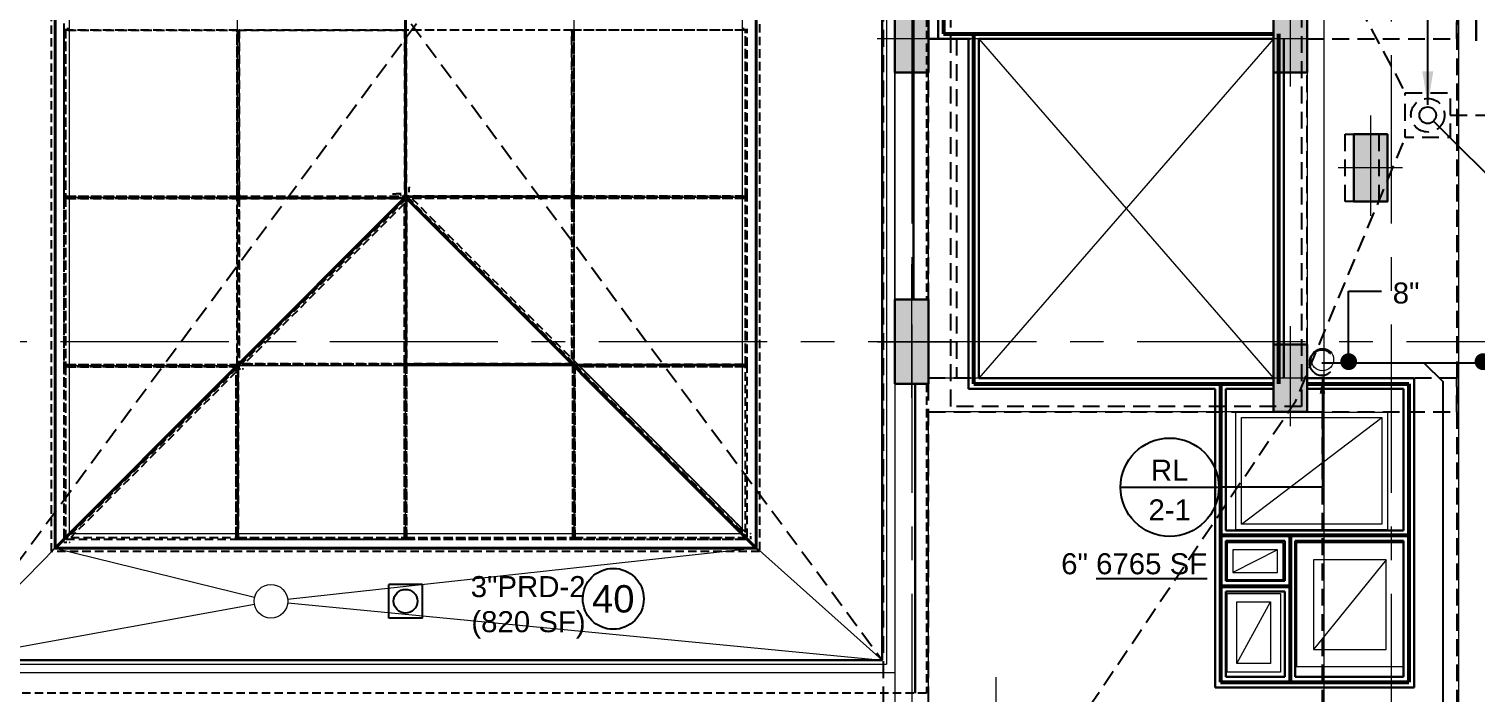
# Model space of a CAD drawing. Header units: inches. Extents: x -26575 to -19632, y -3216 to 2257.
# Drawn here: x -22456 to -21940, y 542 to 779 of the extents above; entities that cross this region are included whole.
import ezdxf
from ezdxf.enums import TextEntityAlignment as Align

# ---------------------------------------------------------------- set-up
doc = ezdxf.new("R2010")
doc.units = ezdxf.units.IN
doc.header["$LTSCALE"] = 48
doc.header["$MEASUREMENT"] = 0
doc.linetypes.add('A114$0$CENTER', pattern=[2, 1.25, -0.25, 0.25, -0.25])
doc.linetypes.add('NB_15th_PH Roof_plan$0$HIDDEN2', pattern=[0.1875, 0.125, -0.0625])
for name, color, linetype in [('A114$0$A-ANNO-PATT-13-14', 8, 'Continuous'), ('A114$0$A-ANNO-PATT-14', 8, 'Continuous'), ('A114$0$A-COLS-COL14', 8, 'Continuous'), ('A114$0$A-COLS-COLS13-14', 8, 'Continuous'), ('A114$0$A-FLOR-OPN-TO-BELOW', 8, 'Continuous'), ('A114$0$A-FLOR-SLAB', 8, 'Continuous'), ('A114$0$A-GRID-GRDP0-15', 8, 'Continuous'), ('A114$0$A-HVAC-RDFF', 8, 'Continuous'), ('A114$0$A-ROOF-CRTS', 8, 'Continuous'), ('A114$0$A-Roof-leader', 8, 'Continuous'), ('A114$0$A-ROOF-RFDR', 8, 'Continuous'), ('A114$0$A-ROOF-SKYL', 8, 'Continuous'), ('A114$0$A-WALL-FIRE', 8, 'Continuous'), ('A114$0$A-WALL-FULL-INTR', 8, 'Continuous'), ('A114$0$S-BEAM', 8, 'Continuous'), ('A114$0$S-STRUCT-ABOVE', 8, 'Continuous'), ('F-Prot-Pipe', 13, 'Continuous'), ('NB_15th_PH Roof_plan$0$STCBEAMS', 1, 'NB_15th_PH Roof_plan$0$HIDDEN2'), ('NB_15th_PH Roof_plan$0$STCCOLS2', 1, 'NB_15th_PH Roof_plan$0$HIDDEN2'), ('NB_15th_PH Roof_plan$0$STFIN1', 1, 'NB_15th_PH Roof_plan$0$HIDDEN2'), ('NB_15th_PH Roof_plan$0$STFLOPNGS', 1, 'NB_15th_PH Roof_plan$0$HIDDEN2'), ('NB_15th_PH Roof_plan$0$STPTREINF', 1, 'NB_15th_PH Roof_plan$0$HIDDEN2'), ('NB_15th_PH Roof_plan$0$STRFDRAIN', 1, 'NB_15th_PH Roof_plan$0$HIDDEN2'), ('NB_15th_PH Roof_plan$0$STSLABEDGE', 1, 'NB_15th_PH Roof_plan$0$HIDDEN2'), ('P-Anno', 6, 'Continuous'), ('P-Anno @ 96', 6, 'Continuous'), ('P-Anno-Text @ 96', 6, 'Continuous'), ('P-Pipe-Ftng', 122, 'Continuous'), ('P-Strm-Pipe', 13, 'Continuous'), ('P-Text', 6, 'Continuous'), ('XREF', 7, 'Continuous')]:
    doc.layers.add(name, color=color, linetype=linetype)
doc.styles.add('MAMEP ANNO', font='arial.ttf', dxfattribs={"height": 0.078125})
doc.styles.get("Standard").update_dxf_attribs({"font": 'simplex.shx'})
doc.dimstyles.new('STANDARD$7', dxfattribs={"dimtxt": 0.18, "dimasz": 0.125, "dimexe": 0.18, "dimexo": 0.06, "dimgap": 0.09, "dimtad": 0, "dimtih": 1, "dimtoh": 1, "dimdec": 4, "dimzin": 0, "dimdsep": 46, "dimtxsty": 'Standard', "dimcen": 0.09, "dimadec": 0, "dimazin": 0, "dimtfac": 1, "dimtdec": 4, "dimtofl": 0, "dimtmove": 0, "dimatfit": 3, "dimfxl": 1, "dimtolj": 1, "dimtzin": 0, "dimarcsym": 0})

# ---------------------------------------------------------------- blocks, each defined once
blk = doc.blocks.new('A114')
at = {"layer": 'A114$0$A-ANNO-PATT-13-14', "lineweight": 30, "extrusion": (0, 0, -1)}
for points in [[(21983.38, 717.1), (21971.38, 717.1), (21983.38, 741.1), (21971.38, 741.1)], [(22147.02, 682.15), (22135.02, 682.15), (22147.02, 652.15), (22135.02, 652.15)]]:
    blk.add_solid(points, dxfattribs=at)
at = {"layer": 'A114$0$A-ANNO-PATT-14', "lineweight": 30}
for points in [[(-22147.02, 787.1), (-22135.02, 787.1), (-22147.02, 763.1), (-22135.02, 763.1)], [(-22012.03, 787.1), (-22000.03, 787.1), (-22012.03, 763.1), (-22000.03, 763.1)], [(-22012.03, 666.09), (-22000.03, 666.09), (-22012.03, 642.09), (-22000.03, 642.09)]]:
    blk.add_solid(points, dxfattribs=at)
at = {"layer": 'A114$0$A-COLS-COL14', "lineweight": 13}
for p, q in [((-22141.02, 793.73), (-22141.02, 758.06)), ((-22006.03, 793.73), (-22006.03, 758.06)), ((-22130.32, 775.1), (-22153.28, 775.1)), ((-21994.58, 775.1), (-22017.54, 775.1)), ((-22006.03, 672.72), (-22006.03, 637.05)), ((-21994.58, 654.09), (-22017.54, 654.09))]:
    blk.add_line(p, q, dxfattribs=at)
at = {"layer": 'A114$0$A-COLS-COL14', "lineweight": 30}
for points in [[(-22147.02, 763.1), (-22135.02, 763.1), (-22135.02, 787.1), (-22147.02, 787.1)], [(-22012.03, 763.1), (-22000.03, 763.1), (-22000.03, 787.1), (-22012.03, 787.1)], [(-22012.03, 666.09), (-22000.03, 666.09), (-22000.03, 642.09), (-22012.03, 642.09)]]:
    blk.add_3dface(points, dxfattribs=at)
at = {"layer": 'A114$0$A-COLS-COLS13-14', "lineweight": 13}
for p, q in [((-21977.38, 747.73), (-21977.38, 712.05)), ((-21965.97, 729.09), (-21988.92, 729.09))]:
    blk.add_line(p, q, dxfattribs=at)
at = {"layer": 'A114$0$A-COLS-COLS13-14', "lineweight": 0}
for p, q in [((-22141.02, 647.13), (-22141.02, 694.72)), ((-22153.19, 667.15), (-22125.32, 667.15)), ((-22152.44, 667.15), (-22124.57, 667.15))]:
    blk.add_line(p, q, dxfattribs=at)
at = {"layer": 'A114$0$A-COLS-COLS13-14', "lineweight": 30}
for points in [[(-21983.38, 741.1), (-21971.38, 741.1), (-21971.38, 717.1), (-21983.38, 717.1)], [(-22147.02, 652.15), (-22135.02, 652.15), (-22135.02, 682.15), (-22147.02, 682.15)]]:
    blk.add_3dface(points, dxfattribs=at)
at = {"layer": 'A114$0$A-FLOR-OPN-TO-BELOW', "lineweight": 0}
for p, q in [((-22012.03, 775.09), (-22117.04, 654.09)), ((-22117.03, 775.09), (-22012.03, 654.09))]:
    blk.add_line(p, q, dxfattribs=at)
at = {"layer": 'A114$0$A-FLOR-SLAB', "lineweight": 0}
for points in [[(-22117.03, 775.09), (-22012.03, 775.09), (-22012.03, 654.09), (-22117.03, 654.09)], [(-21971.39, 600.07), (-22025.39, 600.07), (-22025.39, 642.07), (-21971.39, 642.07)], [(-22008.52, 595.41), (-22028.52, 595.41), (-22028.52, 582.41), (-22008.52, 582.41)], [(-21965.77, 595.41), (-22003.77, 595.41), (-22003.77, 551.41), (-21965.77, 551.41)], [(-21965.77, 595.41), (-22003.77, 595.41), (-22003.77, 551.41), (-21965.77, 551.41)], [(-22028.52, 577.41), (-22009.52, 577.41), (-22009.52, 549.41), (-22028.52, 549.41)]]:
    blk.add_3dface(points, dxfattribs=at)
at = {"layer": 'A114$0$A-GRID-GRDP0-15', "linetype": 'A114$0$CENTER', "lineweight": 0}
for p, q in [((-22141.02, 2113.24), (-22141.02, -676.9)), ((-21970.01, 2113.24), (-21970.01, 382.21)), ((-23884.56, 667.16), (-20368.73, 667.16))]:
    blk.add_line(p, q, dxfattribs=at)
at = {"layer": 'A114$0$A-HVAC-RDFF', "lineweight": 0}
for p, q in [((-22023.39, 602.07), (-21973.39, 640.07)), ((-22010.52, 592.91), (-22026.52, 584.91)), ((-21971.77, 589.41), (-21997.77, 557.41)), ((-22025.02, 552.41), (-22013.02, 574.41))]:
    blk.add_line(p, q, dxfattribs=at)
at = {"layer": 'A114$0$A-HVAC-RDFF', "lineweight": 13}
for points in [[(-21973.39, 602.07), (-22023.39, 602.07), (-22023.39, 640.07), (-21973.39, 640.07)], [(-22010.52, 592.91), (-22026.52, 592.91), (-22026.52, 584.91), (-22010.52, 584.91)], [(-21971.77, 589.41), (-21997.77, 589.41), (-21997.77, 557.41), (-21971.77, 557.41)], [(-22025.02, 574.41), (-22013.02, 574.41), (-22013.02, 552.41), (-22025.02, 552.41)]]:
    blk.add_3dface(points, dxfattribs=at)
at = {"layer": 'A114$0$A-ROOF-CRTS', "lineweight": 0}
for p, q in [((-22485.51, 553.67), (-22446.52, 593.56)), ((-22446.52, 593.6), (-22375.35, 576.07)), ((-22196.52, 593.6), (-22363.56, 575.29)), ((-22196.52, 593.82), (-22151.52, 553.67)), ((-22485.51, 553.67), (-22375.43, 573.57)), ((-22363.55, 574.06), (-22151.52, 553.67))]:
    blk.add_line(p, q, dxfattribs=at)
at = {"layer": 'A114$0$A-Roof-leader', "lineweight": 13}
blk.add_circle((-21994.55, 660.77), 4, dxfattribs=at)
at = {"layer": 'A114$0$A-ROOF-RFDR', "lineweight": 13}
blk.add_circle((-22369.52, 574.64, 352.97), 6, dxfattribs=at)
at = {"layer": 'A114$0$A-ROOF-SKYL', "lineweight": 40}
for p, q in [((-22446.52, 963.6), (-22446.52, 593.56)), ((-22196.52, 963.6), (-22196.52, 593.82)), ((-22321.52, 838.6), (-22321.52, 718.6)), ((-22446.52, 593.6), (-22321.52, 718.6)), ((-22196.52, 593.6), (-22321.52, 718.6)), ((-22196.52, 593.6), (-22446.52, 593.6))]:
    blk.add_line(p, q, dxfattribs=at)
at = {"layer": 'A114$0$A-ROOF-SKYL', "lineweight": 0}
for p, q in [((-22441.52, 958.6), (-22441.52, 598.61)), ((-22381.52, 958.6), (-22381.52, 598.61)), ((-22261.52, 958.6), (-22261.52, 598.61)), ((-22201.53, 958.6), (-22201.53, 598.61)), ((-22441.52, 718.6), (-22201.53, 718.6)), ((-22321.52, 598.61), (-22321.52, 718.6)), ((-22441.52, 658.6), (-22201.53, 658.6)), ((-22201.53, 598.61), (-22441.52, 598.61))]:
    blk.add_line(p, q, dxfattribs=at)
at = {"layer": 'A114$0$A-WALL-FIRE', "lineweight": 53}
for p, q in [((-22129.65, 1009.15), (-22129.65, 776.92)), ((-22129.65, 776.92), (-22012.03, 776.92)), ((-22118.91, 652.14), (-22118.91, 776.92)), ((-22010.16, 776.92), (-22010.16, 652.14)), ((-22118.91, 652.14), (-22012.03, 652.14)), ((-22030.91, 652.14), (-22030.91, 545.78)), ((-22000.03, 652.14), (-21963.76, 652.14)), ((-21963.76, 652.14), (-21963.76, 545.78)), ((-22030.91, 598.13), (-21963.76, 598.13)), ((-22006.11, 598.13), (-22006.11, 545.78)), ((-22030.91, 580), (-22006.11, 580)), ((-22030.91, 545.78), (-21963.76, 545.78))]:
    blk.add_line(p, q, dxfattribs=at)
at = {"layer": 'A114$0$A-WALL-FULL-INTR', "lineweight": 30}
for p, q in [((-22140.39, 1009.15), (-22140.39, 682.15)), ((-22131.52, 1009.15), (-22131.52, 775.04)), ((-22151.51, 1004.67), (-22151.51, 553.67)), ((-21939.76, 774.41), (-21939.76, 909.91)), ((-22131.52, 775.04), (-22120.79, 775.05)), ((-22120.79, 775.05), (-22120.79, 650.34)), ((-22117.04, 775.05), (-22012.03, 775.05)), ((-22117.04, 775.05), (-22117.04, 654.09)), ((-22012.03, 778.8), (-22012.03, 654.05)), ((-22008.28, 775.09), (-22008.28, 654.09)), ((-22139.76, 652.15), (-22139.76, 541.92)), ((-22032.78, 650.34), (-22120.79, 650.34)), ((-22012.03, 654.09), (-22117.04, 654.09)), ((-22032.78, 543.91), (-22032.78, 650.34)), ((-22012.03, 650.34), (-22029.04, 650.34)), ((-22029.04, 650.34), (-22029.04, 599.91)), ((-21961.89, 654.09), (-22000.03, 654.09)), ((-21965.64, 650.34), (-22000.03, 650.34)), ((-21965.64, 650.34), (-21965.64, 599.91)), ((-21961.89, 654.09), (-21961.89, 543.91)), ((-21965.64, 599.91), (-22029.04, 599.91)), ((-22029.04, 596.16), (-22029.04, 581.91)), ((-22008.01, 596.16), (-22029.04, 596.16)), ((-22008.01, 596.16), (-22008.01, 581.91)), ((-21965.64, 596.16), (-22004.26, 596.16)), ((-22004.26, 596.16), (-22004.26, 547.66)), ((-21965.64, 596.16), (-21965.64, 596.16)), ((-21965.64, 596.16), (-21965.64, 547.66)), ((-22008.01, 581.91), (-22029.04, 581.91)), ((-22008.01, 578.16), (-22029.04, 578.16)), ((-22029.04, 578.16), (-22029.04, 547.66)), ((-22008.01, 578.16), (-22008.01, 547.66)), ((-22485.51, 553.67), (-22151.52, 553.67)), ((-22029.04, 547.66), (-22008.01, 547.66)), ((-22004.26, 547.66), (-21965.64, 547.66)), ((-22032.78, 543.91), (-21961.89, 543.91))]:
    blk.add_line(p, q, dxfattribs=at)
at = {"layer": 'A114$0$A-WALL-FULL-INTR', "lineweight": 0}
for p in [(-22150.01, 1006.17), (-22487.01, 552.17)]:
    blk.add_line(p, (-22150.01, 552.17), dxfattribs=at)
at = {"layer": 'A114$0$S-BEAM', "lineweight": 0}
for p, q in [((-22147.02, 1009.15), (-22147.02, 435.13)), ((-22147.02, 682.15), (-22147.02, 888.16)), ((-22135.02, 682.15), (-22135.02, 888.16)), ((-22012.03, 775.1), (-22135.02, 775.1)), ((-22000.03, 763.1), (-22000.03, 666.09)), ((-22012.03, 654.09), (-22135.02, 654.09)), ((-22012.03, 642.09), (-22135.02, 642.09)), ((-22135.02, 435.13), (-22135.02, 642.09)), ((-22147.02, 549.17), (-22490.02, 549.17))]:
    blk.add_line(p, q, dxfattribs=at)
at = {"layer": 'A114$0$S-STRUCT-ABOVE', "lineweight": 13}
for p, q in [((-21994.01, 939.11), (-21994.01, 457.16)), ((-21946.01, 939.11), (-21946.01, 437.13))]:
    blk.add_line(p, q, dxfattribs=at)
blk = doc.blocks.new('P-Up')
at = {"color": 0, "linetype": 'Continuous'}
blk.add_circle((0, 0), 0.0469, dxfattribs=at)
blk = doc.blocks.new('Symbol-RiserTag-Anno')
at = {"color": 0, "linetype": 'ByBlock'}
blk.add_line((-0.1824, 0), (0.1824, 0), dxfattribs=at)
blk.add_circle((0, 0), 0.1824, dxfattribs=at)
at = {"color": 0, "linetype": 'ByBlock', "style": 'MAMEP ANNO'}
for tag, p in [('SYSTEM', (0, 0.0631)), ('NUMBER', (0, -0.0837))]:
    blk.add_attdef(tag, text='', height=0.0781, dxfattribs=at).set_placement(p, align=Align.MIDDLE)
blk = doc.blocks.new('LDGD')
at = {"layer": 'P-Pipe-Ftng'}
for p, q in [((-3, -3), (-3, 3)), ((3, 3), (-3, 3)), ((3, -3), (3, 3)), ((3, -3), (-3, -3))]:
    blk.add_line(p, q, dxfattribs=at)
blk.add_circle((0, 0), 2.12, dxfattribs=at)
blk = doc.blocks.new('*U350')
at = {"color": 0, "linetype": 'Continuous'}
blk.add_circle((0, 0), 0.1132, dxfattribs=at)
at = {"color": 0, "linetype": 'ByBlock', "style": 'MAMEP ANNO'}
blk.add_attdef('ID', text='', height=0.1016, dxfattribs=at).set_placement((0, 0), align=Align.MIDDLE_CENTER)
blk = doc.blocks.new('NB_15th_PH Roof_plan')
at = {"layer": 'NB_15th_PH Roof_plan$0$STCBEAMS', "linetype": 'NB_15th_PH Roof_plan$0$HIDDEN2'}
for p, q in [((-22151.02, 439.24), (-22151.02, 1005.15)), ((-22135.02, 439.24), (-22135.02, 1005.15)), ((-22012.03, 763.1), (-22000.03, 763.1)), ((-22012.03, 666.09), (-22012.03, 763.1)), ((-22000.03, 666.09), (-22000.03, 763.1)), ((-22000.03, 666.09), (-22012.03, 666.09))]:
    blk.add_line(p, q, dxfattribs=at)
at = {"layer": 'NB_15th_PH Roof_plan$0$STCBEAMS'}
for p, q in [((-21946.64, 939.11), (-21946.64, 457.18)), ((-21994.64, 642.09), (-21994.64, 457.18))]:
    blk.add_line(p, q, dxfattribs=at)
at = {"layer": 'NB_15th_PH Roof_plan$0$STCBEAMS', "linetype": 'Continuous'}
blk.add_lwpolyline([(-22485.52, 1004.67), (-22151.52, 1004.67), (-22151.52, 553.67), (-22485.52, 553.67)], close=True, dxfattribs=at)
at = {"layer": 'NB_15th_PH Roof_plan$0$STCBEAMS'}
for points in [[(-22000.03, 775.1), (-21946.64, 775.1), (-21946.64, 787.1), (-22000.03, 787.1)], [(-22135.02, 775.1), (-22012.03, 775.1)], [(-22012.03, 654.09), (-22135.02, 654.09)], [(-22000.03, 642.09), (-21946.64, 642.09), (-21946.64, 654.09), (-22000.03, 654.09)], [(-22135.02, 642.09), (-22012.03, 642.09)]]:
    blk.add_lwpolyline(points, dxfattribs=at)
at = {"layer": 'NB_15th_PH Roof_plan$0$STCCOLS2'}
for points in [[(-22147.02, 787.1), (-22135.02, 787.1), (-22135.02, 763.1), (-22147.02, 763.1)], [(-22012.03, 787.1), (-22000.03, 787.1), (-22000.03, 763.1), (-22012.03, 763.1)], [(-21986.38, 741.1), (-21974.38, 741.1), (-21974.38, 717.1), (-21986.38, 717.1)], [(-22135.03, 652.15), (-22147.03, 652.15), (-22147.03, 682.15), (-22135.03, 682.15)], [(-22000.03, 666.09), (-22012.03, 666.09), (-22012.03, 642.09), (-22000.03, 642.09)]]:
    blk.add_lwpolyline(points, close=True, dxfattribs=at)
at = {"layer": 'NB_15th_PH Roof_plan$0$STFIN1', "ltscale": 0.5}
for p, q in [((-22135.77, 1016.42), (-22135.77, 682.16)), ((-22151.52, 553.67), (-22151.52, 1004.67)), ((-22447.78, 592.35), (-22447.78, 964.85)), ((-22443.41, 960.49), (-22443.41, 596.72)), ((-22195.28, 964.85), (-22195.28, 592.35)), ((-22443.41, 778.6), (-22443.41, 718.6)), ((-22442.74, 778.6), (-22442.74, 718.6)), ((-22442.74, 778.23), (-22442.74, 718.98)), ((-22381.52, 778.23), (-22442.74, 778.23)), ((-22442.12, 778.6), (-22442.12, 778.23)), ((-22441.95, 778.23), (-22441.95, 778.98)), ((-22441.95, 778.23), (-22381.19, 778.23)), ((-22381.52, 718.98), (-22381.52, 778.23)), ((-22381.52, 777.35), (-22380.85, 777.35)), ((-22381.52, 719.85), (-22381.52, 777.35)), ((-22381.19, 778.23), (-22322.08, 778.23)), ((-22381.08, 778.23), (-22381.08, 777.35)), ((-22380.85, 778.23), (-22380.85, 718.98)), ((-22322.08, 778.23), (-22380.85, 778.23)), ((-22380.85, 719.85), (-22380.85, 777.35)), ((-22322.08, 778.23), (-22321.86, 778.23)), ((-22321.52, 778.23), (-22321.86, 778.23)), ((-22321.86, 778.23), (-22321.86, 718.98)), ((-22321.52, 778.23), (-22321.52, 778.98)), ((-22321.52, 778.98), (-22321.52, 778.23)), ((-22321.19, 778.23), (-22321.52, 778.23)), ((-22321.19, 719.31), (-22321.19, 778.23)), ((-22320.97, 778.23), (-22321.19, 778.23)), ((-22261.86, 778.23), (-22320.97, 778.23)), ((-22262.19, 778.23), (-22320.97, 778.23)), ((-22262.19, 718.98), (-22262.19, 778.23)), ((-22262.19, 777.35), (-22261.52, 777.35)), ((-22262.19, 777.35), (-22262.19, 719.85)), ((-22261.97, 777.35), (-22261.97, 778.23)), ((-22201.1, 778.23), (-22261.86, 778.23)), ((-22200.31, 778.23), (-22261.52, 778.23)), ((-22261.52, 778.23), (-22261.52, 718.98)), ((-22261.52, 777.35), (-22261.52, 719.85)), ((-22201.1, 778.98), (-22201.1, 778.23)), ((-22200.93, 778.23), (-22200.93, 778.6)), ((-22200.31, 718.6), (-22200.31, 778.6)), ((-22200.31, 718.98), (-22200.31, 778.23)), ((-22199.64, 718.6), (-22199.64, 778.6)), ((-22443.41, 718.6), (-22443.41, 658.6)), ((-22442.74, 718.98), (-22381.52, 718.98)), ((-22442.74, 718.6), (-22442.74, 658.6)), ((-22442.74, 718.23), (-22442.74, 658.98)), ((-22381.52, 718.23), (-22442.74, 718.23)), ((-22442.12, 718.98), (-22442.12, 718.6)), ((-22442.12, 718.6), (-22442.12, 718.23)), ((-22441.95, 718.23), (-22441.95, 718.98)), ((-22441.95, 718.98), (-22381.19, 718.98)), ((-22441.95, 718.23), (-22381.19, 718.23)), ((-22380.85, 719.85), (-22381.52, 719.85)), ((-22381.52, 658.98), (-22381.52, 718.23)), ((-22381.52, 717.35), (-22380.85, 717.35)), ((-22381.52, 658.76), (-22381.52, 717.35)), ((-22381.19, 718.98), (-22322.71, 718.98)), ((-22381.19, 718.23), (-22321.19, 718.23)), ((-22381.08, 719.85), (-22381.08, 718.98)), ((-22381.08, 718.23), (-22381.08, 717.35)), ((-22380.85, 718.98), (-22322.71, 718.98)), ((-22380.85, 718.23), (-22380.85, 658.94)), ((-22380.85, 658.94), (-22321.56, 718.23)), ((-22321.56, 718.23), (-22380.85, 718.23)), ((-22380.85, 657.35), (-22380.85, 717.35)), ((-22321.16, 718.13), (-22380.65, 658.64)), ((-22326.12, 719.85), (-22324.9, 719.85)), ((-22323.06, 719.85), (-22324.9, 719.85)), ((-22323.72, 719.85), (-22323.06, 719.19)), ((-22322.71, 718.98), (-22322.23, 718.98)), ((-22321.9, 718.98), (-22322.23, 718.98)), ((-22321.91, 717.55), (-22321.91, 717.66)), ((-22321.91, 658.97), (-22321.91, 717.55)), ((-22321.55, 718.98), (-22321.86, 718.98)), ((-22321.86, 718.98), (-22321.55, 718.98)), ((-22321.52, 719.01), (-22321.52, 718.93)), ((-22321.36, 718.77), (-22321.52, 718.93)), ((-22321.52, 718.93), (-22321.19, 718.93)), ((-22321.49, 718.98), (-22321.3, 718.98)), ((-22321.49, 718.98), (-22321.3, 718.98)), ((-22321.19, 718.98), (-22321.19, 718.23)), ((-22321.19, 718.23), (-22321.04, 718.23)), ((-22321.16, 719.43), (-22321.16, 719.31)), ((-22321.16, 718.81), (-22321.16, 719.31)), ((-22320.97, 718.98), (-22321.16, 718.98)), ((-22320.97, 718.98), (-22321.16, 718.98)), ((-22321.16, 718.93), (-22321.16, 718.81)), ((-22321.16, 658.97), (-22321.16, 718.23)), ((-22321.16, 718.23), (-22321.16, 659.31)), ((-22261.89, 659.31), (-22321.11, 718.53)), ((-22261.86, 718.98), (-22320.97, 718.98)), ((-22320.97, 718.98), (-22262.19, 718.98)), ((-22320.97, 718.88), (-22261.56, 659.47)), ((-22320.48, 718.23), (-22320.59, 718.23)), ((-22261.86, 718.23), (-22320.48, 718.23)), ((-22320.28, 720.8), (-22320.46, 720.62)), ((-22320.28, 722.35), (-22320.28, 721.97)), ((-22320.28, 720.44), (-22320.28, 721.97)), ((-22319.3, 718.23), (-22260.89, 659.81)), ((-22262.19, 718.23), (-22319.3, 718.23)), ((-22319.3, 718.23), (-22262.19, 661.12)), ((-22261.52, 719.85), (-22262.19, 719.85)), ((-22262.19, 661.12), (-22262.19, 718.23)), ((-22262.19, 717.35), (-22261.52, 717.35)), ((-22262.19, 717.35), (-22262.19, 662.29)), ((-22261.97, 718.98), (-22261.97, 719.85)), ((-22261.97, 717.35), (-22261.97, 718.23)), ((-22201.1, 718.98), (-22261.86, 718.98)), ((-22201.1, 718.23), (-22261.86, 718.23)), ((-22261.52, 718.98), (-22200.31, 718.98)), ((-22200.31, 718.23), (-22261.52, 718.23)), ((-22261.52, 718.23), (-22261.52, 659.03)), ((-22261.52, 717.35), (-22261.52, 661.62)), ((-22201.1, 718.98), (-22201.1, 718.23)), ((-22200.93, 718.6), (-22200.93, 718.98)), ((-22200.93, 718.23), (-22200.93, 718.6)), ((-22200.31, 658.6), (-22200.31, 718.6)), ((-22200.31, 658.98), (-22200.31, 718.23)), ((-22199.64, 658.6), (-22199.64, 718.6)), ((-22321.91, 716.38), (-22378.98, 659.31)), ((-22321.91, 716.38), (-22378.98, 659.31)), ((-22321.91, 659.31), (-22321.91, 716.38)), ((-22135.77, 682.16), (-22135.02, 682.16)), ((-22135.02, 682.16), (-22135.02, 652.16)), ((-22262.19, 662.29), (-22261.52, 661.62)), ((-22262.19, 661.68), (-22261.97, 661.45)), ((-22262.14, 661.62), (-22261.97, 661.45)), ((-22261.52, 661.62), (-22262.14, 661.62)), ((-22261.97, 660.9), (-22261.97, 661.62)), ((-22443.41, 658.6), (-22443.41, 595.6)), ((-22442.74, 658.98), (-22381.52, 658.98)), ((-22442.74, 658.6), (-22442.74, 595.6)), ((-22442.74, 658.23), (-22442.74, 597.06)), ((-22442.74, 597.06), (-22381.56, 658.23)), ((-22381.56, 658.23), (-22442.74, 658.23)), ((-22381.52, 657.76), (-22442.57, 596.72)), ((-22442.12, 658.98), (-22442.12, 658.6)), ((-22442.12, 658.6), (-22442.12, 658.23)), ((-22441.95, 658.23), (-22441.95, 658.98)), ((-22441.95, 658.98), (-22382.31, 658.98)), ((-22441.95, 658.23), (-22382.31, 658.23)), ((-22381.91, 656.38), (-22440.89, 597.39)), ((-22381.91, 656.38), (-22440.89, 597.39)), ((-22382.31, 658.98), (-22382.31, 658.23)), ((-22381.91, 657.55), (-22381.91, 657.66)), ((-22381.91, 598.17), (-22381.91, 657.55)), ((-22381.91, 597.39), (-22381.91, 656.38)), ((-22381.83, 658.64), (-22381.83, 658.98)), ((-22381.49, 658.64), (-22381.83, 658.64)), ((-22381.52, 657.35), (-22381.52, 658.6)), ((-22380.85, 657.35), (-22381.52, 657.35)), ((-22381.16, 659.39), (-22381.16, 659.31)), ((-22381.16, 658.97), (-22381.16, 659.31)), ((-22381.16, 598.17), (-22381.16, 657.35)), ((-22381.16, 657.35), (-22381.16, 597.39)), ((-22380.77, 658.94), (-22380.85, 658.94)), ((-22380.37, 657.35), (-22380.85, 657.35)), ((-22322.78, 658.64), (-22380.65, 658.64)), ((-22321.91, 658.64), (-22380.65, 658.64)), ((-22380.15, 659.42), (-22380.15, 659.31)), ((-22322.78, 659.31), (-22380.15, 659.31)), ((-22379.46, 657.35), (-22379.7, 657.35)), ((-22379.46, 657.35), (-22379.46, 657.6)), ((-22379.39, 657.35), (-22379.46, 657.35)), ((-22378.98, 659.31), (-22321.91, 659.31)), ((-22322.78, 659.31), (-22322.78, 658.64)), ((-22322.78, 659.08), (-22321.91, 659.08)), ((-22321.91, 598.17), (-22321.91, 658.97)), ((-22321.91, 597.39), (-22321.91, 658.64)), ((-22321.16, 659.31), (-22261.89, 659.31)), ((-22321.16, 659.08), (-22320.28, 659.08)), ((-22321.16, 598.17), (-22321.16, 658.97)), ((-22261.91, 658.64), (-22321.16, 658.64)), ((-22321.16, 658.64), (-22321.16, 597.39)), ((-22320.28, 658.64), (-22320.28, 659.31)), ((-22261.56, 659.31), (-22320.28, 659.31)), ((-22261.56, 658.64), (-22320.28, 658.64)), ((-22261.91, 658.95), (-22261.16, 658.95)), ((-22261.91, 598.17), (-22261.91, 658.95)), ((-22261.91, 597.39), (-22261.91, 658.64)), ((-22261.89, 659.62), (-22261.89, 659.31)), ((-22261.56, 659.47), (-22261.56, 659.31)), ((-22261.56, 659.31), (-22261.56, 658.64)), ((-22261.52, 659.44), (-22261.34, 659.26)), ((-22261.34, 659.26), (-22261.2, 659.11)), ((-22261.16, 658.95), (-22261.16, 659.1)), ((-22261.16, 659.08), (-22199.64, 597.56)), ((-22261.16, 658.98), (-22200.31, 658.98)), ((-22261.16, 598.17), (-22261.16, 658.95)), ((-22199.98, 597.39), (-22261.16, 658.57)), ((-22261.16, 658.57), (-22261.16, 597.39)), ((-22260.89, 659.81), (-22200.31, 599.24)), ((-22259.5, 658.98), (-22258.75, 658.23)), ((-22200.31, 658.23), (-22259.3, 658.23)), ((-22259.3, 658.23), (-22200.31, 599.24)), ((-22258.88, 658.98), (-22258.13, 658.23)), ((-22201.1, 658.98), (-22258.88, 658.98)), ((-22201.1, 658.23), (-22258.13, 658.23)), ((-22201.1, 658.98), (-22201.1, 658.23)), ((-22200.93, 658.6), (-22200.93, 658.98)), ((-22200.93, 658.23), (-22200.93, 658.6)), ((-22200.31, 599.24), (-22200.31, 658.6)), ((-22200.31, 599.24), (-22200.31, 658.23)), ((-22199.64, 597.56), (-22199.64, 658.6)), ((-22135.02, 652.16), (-22135.77, 652.16)), ((-22135.77, 652.16), (-22135.77, 541.92)), ((-22198.64, 598.79), (-22198.52, 598.79)), ((-22198.52, 598.79), (-22198.52, 598.67)), ((-22443.41, 596.72), (-22447.78, 592.35)), ((-22442.74, 595.6), (-22443.41, 595.6)), ((-22442.42, 597.06), (-22442.74, 597.06)), ((-22442.29, 595.6), (-22442.74, 595.6)), ((-22442.57, 596.72), (-22199.65, 596.72)), ((-22442.57, 596.72), (-22381.53, 596.72)), ((-22441.34, 595.6), (-22441.45, 595.6)), ((-22441.34, 595.71), (-22441.34, 595.6)), ((-22440.89, 597.39), (-22381.53, 597.39)), ((-22440.89, 597.39), (-22381.91, 597.39)), ((-22381.16, 598.17), (-22381.91, 598.17)), ((-22381.91, 598.01), (-22381.53, 598.01)), ((-22381.53, 598.01), (-22381.16, 598.01)), ((-22381.53, 597.39), (-22321.53, 597.39)), ((-22381.53, 596.72), (-22321.53, 596.72)), ((-22381.16, 597.39), (-22321.91, 597.39)), ((-22321.16, 598.17), (-22321.91, 598.17)), ((-22321.91, 598.01), (-22321.53, 598.01)), ((-22321.53, 598.01), (-22321.16, 598.01)), ((-22321.53, 597.39), (-22261.53, 597.39)), ((-22321.53, 596.72), (-22261.53, 596.72)), ((-22321.16, 597.39), (-22261.91, 597.39)), ((-22261.16, 598.17), (-22261.91, 598.17)), ((-22261.91, 598.01), (-22261.53, 598.01)), ((-22261.53, 598.01), (-22261.16, 598.01)), ((-22261.53, 597.39), (-22198.52, 597.39)), ((-22261.53, 596.72), (-22198.52, 596.72)), ((-22261.16, 597.39), (-22199.98, 597.39)), ((-22199.98, 597.71), (-22199.98, 597.39)), ((-22199.65, 596.72), (-22195.28, 592.35)), ((-22198.52, 597.84), (-22198.52, 597.39)), ((-22198.52, 597.39), (-22198.52, 596.72)), ((-22195.28, 592.35), (-22447.78, 592.35)), ((-22485.52, 553.67), (-22151.52, 553.67)), ((-22135.77, 541.92), (-22501.27, 541.92))]:
    blk.add_line(p, q, dxfattribs=at)
at = {"layer": 'NB_15th_PH Roof_plan$0$STFLOPNGS'}
for p, q in [((-22485.52, 1004.67), (-22151.52, 553.67)), ((-22151.52, 1004.67), (-22485.52, 553.67))]:
    blk.add_line(p, q, dxfattribs=at)
at = {"layer": 'NB_15th_PH Roof_plan$0$STPTREINF', "lineweight": 13, "ltscale": 39.370079}
blk.add_line((-22110.96, 547.53), (-22110.96, 535.53), dxfattribs=at)
at = {"layer": 'NB_15th_PH Roof_plan$0$STRFDRAIN'}
for p, q in [((-22006.76, 834.21), (-21964.99, 755.86)), ((-22012.03, 775.09), (-22138.02, 775.09)), ((-22125.03, 775.09), (-22125.03, 654.09)), ((-22012.03, 775.09), (-22012.03, 654.09)), ((-21948.99, 747.86), (-21654.51, 747.86)), ((-22012.03, 654.09), (-22138.02, 654.09))]:
    blk.add_line(p, q, dxfattribs=at)
at = {"layer": 'NB_15th_PH Roof_plan$0$STRFDRAIN', "elevation": 0, "flags": 128}
blk.add_lwpolyline([(-22138.02, 447.74), (-22004.03, 646.09), (-21964.99, 739.86)], dxfattribs=at)
at = {"layer": 'NB_15th_PH Roof_plan$0$STRFDRAIN'}
blk.add_circle((-21956.99, 747.86), 6, dxfattribs=at)
blk.add_3dface([(-21964.99, 755.86), (-21948.99, 755.86), (-21948.99, 739.86), (-21964.99, 739.86)], dxfattribs=at)
at = {"layer": 'NB_15th_PH Roof_plan$0$STSLABEDGE'}
blk.add_lwpolyline([(-22127.03, 785.09), (-22002.03, 785.09), (-22002.03, 644.09), (-22127.03, 644.09)], close=True, dxfattribs=at)
at = {"layer": 'NB_15th_PH Roof_plan$0$STSLABEDGE', "linetype": 'NB_15th_PH Roof_plan$0$HIDDEN2'}
blk.add_lwpolyline([(-22117.03, 775.09), (-22012.03, 775.09), (-22012.03, 654.09), (-22117.03, 654.09)], close=True, dxfattribs=at)

msp = doc.modelspace()

# ---------------------------------------------------------------- linework, layer by layer
at = {"layer": 'P-Pipe-Ftng'}
msp.add_arc((-21994.71, 659.66), 4.5, 45.6078, 314.3922, dxfattribs=at)
at = {"layer": 'P-Strm-Pipe'}
for p, q in [((-21954.89, 745.76), (-21919.77, 710.65)), ((-21994.71, 659.66), (-21734.5, 659.66)), ((-21958.38, 659.66), (-21951.52, 652.8)), ((-21951.52, 533.54), (-21951.52, 652.8))]:
    msp.add_line(p, q, dxfattribs=at)

# ---------------------------------------------------------------- block references
at = {"layer": 'F-Prot-Pipe', "color": 122, "xscale": 63.36, "yscale": 63.36, "zscale": 63.36}
msp.add_blockref('P-Up', (-21956.99, 747.86), dxfattribs=at)
at = {"layer": 'P-Anno @ 96', "xscale": 96, "yscale": 96, "zscale": 96}
msp.add_blockref('*U350', (-22247.44, 575.5), dxfattribs=at).add_auto_attribs({'ID': '40'})
at = {"layer": 'P-Anno-Text @ 96', "xscale": 96, "yscale": 96, "zscale": 96}
msp.add_blockref('Symbol-RiserTag-Anno', (-22049.01, 615.28, 0.01), dxfattribs=at).add_auto_attribs({'SYSTEM': 'RL', 'NUMBER': '2-1'})
at = {"layer": 'P-Pipe-Ftng', "xscale": 2, "yscale": 2, "zscale": 2}
msp.add_blockref('LDGD', (-22321.52, 574.64), dxfattribs=at)
at = {"layer": 'XREF'}
for name in ['A114', 'NB_15th_PH Roof_plan']:
    msp.add_blockref(name, (0, 0), dxfattribs=at)

# ---------------------------------------------------------------- texts
at = {"layer": 'P-Anno', "char_height": 7.5, "style": 'MAMEP ANNO'}
for s, insert, width, attachment_point in [('8" ', (-21969.48, 688.25), 52.0423, 1), ('6" {\\L6765 SF}', (-22087.71, 591.75, 0.01), 330.531, 1), ('3"PRD-2\\P(820 SF)', (-22257.3, 583.6, 0), 52.1223, 3)]:
    msp.add_mtext(s, dxfattribs=dict(at, insert=insert, width=width, attachment_point=attachment_point))

# ---------------------------------------------------------------- leaders
at = {"layer": 'P-Text'}
for points, override in [([(-21956.97, 751.54), (-21956.97, 796.37), (-21930.89, 796.37)], {"dimscale": 96}), ([(-21985.19, 660.02), (-21985.27, 685.19), (-21973.48, 685.19)], {"dimscale": 96, "dimasz": 0.0625, "dimldrblk": 'Dot'}), ([(-21937.28, 660.02), (-21917.74, 685.19), (-21905.95, 685.19)], {"dimscale": 96, "dimasz": 0.0625, "dimldrblk": 'Dot'}), ([(-21994.53, 654.59, 0.01), (-21994.53, 615.28, 0.01), (-22031.5, 615.28, 0.01)], {"dimscale": 48})]:
    msp.add_leader(points, dimstyle='STANDARD$7', override=override, dxfattribs=at)

doc.saveas('drawing.dxf')
